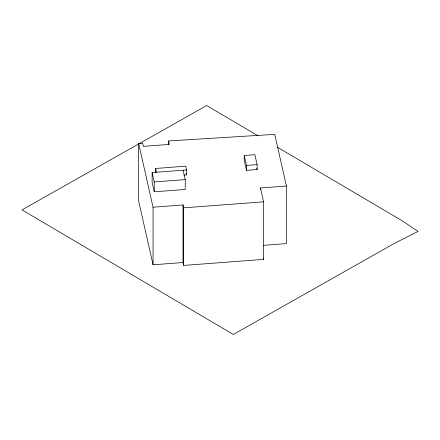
<?xml version="1.0" encoding="UTF-8"?>
<svg xmlns="http://www.w3.org/2000/svg" width="440" height="440" viewBox="0 0 440 440"><rect width="100%" height="100%" fill="white"/><g stroke="black" fill="none" stroke-linecap="round" stroke-linejoin="round"><path stroke-width="0.66" d="M286.418 186.032L260.447 187.985L263.571 201.823L263.571 259.397L183.662 265.413L183.013 262.531L153.048 264.787L138.655 201.064L138.655 143.489L142.648 143.187L143.363 146.361L169.334 144.408L168.553 140.948L274.747 134.359L286.418 186.032L286.418 243.601L263.18 245.355M244.228 155.48L254.865 154.677L257.109 164.61L257.109 169.543L246.472 170.346L244.228 160.413L244.228 155.48L246.472 165.413L246.472 170.346M155.551 172.777L155.551 168.46L185.757 166.188L186.61 169.95L186.61 174.889L183.92 175.087M183.101 170.22L185.218 179.603L185.218 189.47L154.253 191.802L152.136 182.424L152.136 172.552L186.61 169.95M246.472 165.413L257.109 164.61M152.136 172.552L154.253 181.935L185.218 179.603M138.655 143.489L153.048 207.213L183.013 204.958L183.662 207.84L183.662 265.413M183.662 207.84L263.571 201.823M258.044 135.817L206.668 105.534L22 209.891L233.332 334.466L394.477 243.342L418 231.451L402.518 220.985L277.299 147.169M256.806 168.218L257.109 169.543M263.274 258.082L263.571 259.397M186.323 173.63L186.61 174.889M155.551 168.46L156.404 172.227M260.447 187.985L260.447 189.354M183.013 204.958L183.013 262.531M168.553 140.948L168.553 144.375M154.253 181.935L154.253 191.802M153.048 207.213L153.048 264.787"/></g></svg>
